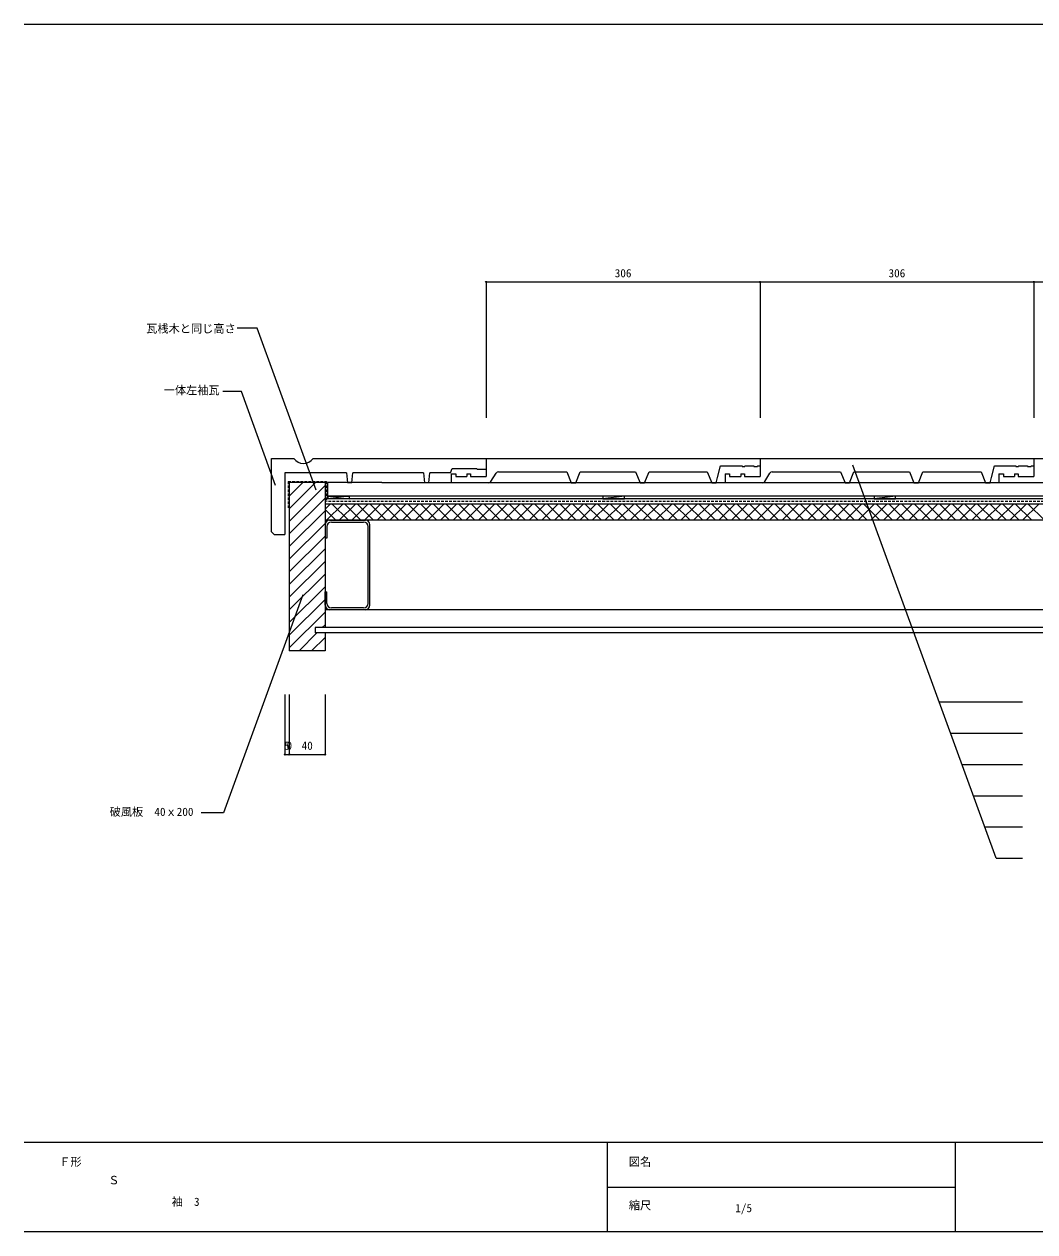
# Model space of a CAD drawing. Units: millimetres, scale not verified, with parts at other scales. Extents: x -198 to 202, y -140 to 130.
# Drawn here: x -197.6 to 28.3, y -140 to 130 of the extents above; entities that cross this region are included whole.
import ezdxf
from ezdxf.enums import TextEntityAlignment as Align

# ---------------------------------------------------------------- set-up
doc = ezdxf.new("R2010")
doc.units = ezdxf.units.MM
doc.header["$LTSCALE"] = 0.5
doc.header["$PDMODE"] = 32
doc.header["$PDSIZE"] = 0.25
doc.linetypes.add('DASHED1', pattern=[1.8, 1.2, -0.6])
for name, color, linetype, lineweight in [('0-0', 5, 'Continuous', 18), ('0-1', 7, 'Continuous', 18), ('1-0', 7, 'Continuous', 18), ('1-2', 7, 'Continuous', 18), ('1-3', 7, 'Continuous', 18), ('1-4', 7, 'Continuous', 18)]:
    doc.layers.add(name, color=color, linetype=linetype, lineweight=lineweight)
doc.styles.add('ＭＳ ゴシック', font='')
doc.styles.get('ＭＳ ゴシック').set_extended_font_data('MS Gothic')

msp = doc.modelspace()

# ---------------------------------------------------------------- linework, layer by layer
at = {"layer": '0-0'}
for p, q in [((-197.5676, 130.0135), (202.4324, 130.0135)), ((202.4324, -119.9865), (-197.5676, -119.9865)), ((-67.2973, -119.9865), (-67.2973, -139.9865)), ((10.5405, -119.9865), (10.5405, -139.9865)), ((-67.2973, -129.9865), (10.5405, -129.9865)), ((202.4324, -139.9865), (-197.5676, -139.9865))]:
    msp.add_line(p, q, dxfattribs=at)
at = {"layer": '0-1'}
for p, q in [((6.9028, -21.4736), (25.567, -21.4736)), ((9.4506, -28.4736), (25.567, -28.4736)), ((11.9984, -35.4736), (25.567, -35.4736)), ((14.5462, -42.4736), (25.567, -42.4736)), ((17.0939, -49.4736), (25.567, -49.4736))]:
    msp.add_line(p, q, dxfattribs=at)
at = {"layer": '1-0'}
for p, q in [((-138.303, 24.5158), (-135.3087, 27.51)), ((-138.303, 21.6874), (-132.4803, 27.51)), ((-138.303, 27.51), (-138.303, -10.09)), ((-130.303, 27.51), (-130.303, -4.89)), ((-117.606, 27.51), (-129.7221, 27.51)), ((-129.7221, 24.51), (-129.7221, 27.51)), ((-138.303, 18.8589), (-130.303, 26.8589)), ((-129.7221, 24.51), (-124.9222, 23.91)), ((118.3939, 24.51), (-129.7221, 24.51)), ((-63.406, 24.51), (-68.206, 23.91)), ((-2.8061, 24.51), (-7.606, 23.91)), ((-138.303, 16.0305), (-130.303, 24.0305)), ((119.4497, 22.71), (-130.303, 22.71)), ((118.3939, 23.91), (-129.7221, 23.91)), ((-138.303, 13.2021), (-130.303, 21.2021)), ((-138.303, 10.3736), (-130.303, 18.3736)), ((-138.303, 7.5452), (-130.303, 15.5452)), ((-138.303, 4.7168), (-130.303, 12.7168)), ((-138.303, 1.8884), (-130.303, 9.8884)), ((-138.303, -0.9401), (-130.303, 7.0599)), ((-138.303, -3.7685), (-130.303, 4.2315)), ((-138.303, -6.5969), (-130.303, 1.4031)), ((-138.303, -9.4254), (-130.303, -1.4253)), ((-130.9392, -4.89), (-130.303, -4.2538)), ((-136.1392, -10.09), (-132.1392, -6.09)), ((-133.3108, -10.09), (-130.303, -7.0822)), ((-130.303, -6.09), (-130.303, -10.09))]:
    msp.add_line(p, q, dxfattribs=at)
at = {"layer": '1-0', "color": 3, "linetype": 'DASHED1'}
for p in [(-129.9984, 27.7775), (119.4497, 23.31)]:
    msp.add_line(p, (-129.9984, 23.31), dxfattribs=at)
at = {"layer": '1-0'}
for points in [[(-129.7221, 24.51), (-129.7221, 23.91), (-129.7221, 24.51)], [(-129.7221, 24.51), (-124.9222, 24.51), (-124.9222, 23.91), (-129.7221, 23.91)], [(-135.2763, 2.4398), (-153.0232, -46.3195), (-157.979, -46.3195)]]:
    msp.add_lwpolyline(points, dxfattribs=at)
for points in [[(-63.406, 23.91), (-63.406, 24.51), (-68.206, 24.51), (-68.206, 23.91)], [(-2.8061, 23.91), (-2.8061, 24.51), (-7.606, 24.51), (-7.606, 23.91)]]:
    msp.add_lwpolyline(points, close=True, dxfattribs=at)
at = {"layer": '1-2'}
for p, q in [((-139.303, -19.8548), (-139.303, -33.2631)), ((-130.303, -19.8548), (-130.303, -33.2631)), ((-139.303, -33.2631), (-138.303, -33.2631))]:
    msp.add_line(p, q, dxfattribs=at)
for points in [[(-138.303, -19.8548), (-138.303, -33.2631), (-130.303, -33.2631)], [(19.6417, -56.4736), (20.6156, -56.4736), (25.567, -56.4736)]]:
    msp.add_lwpolyline(points, dxfattribs=at)
for p in [(-139.303, -33.2631), (-138.303, -33.2631), (-130.303, -33.2631)]:
    msp.add_point(p, dxfattribs=at)
at = {"layer": '1-3'}
for p, q in [((19.6417, -56.4736), (-12.3388, 31.4542)), ((-130.303, 27.51), (-138.303, 27.51)), ((-117.606, 27.51), (119.4497, 27.51)), ((-129.208, 22.71), (-130.303, 21.6151)), ((-126.3796, 22.71), (-129.9796, 19.11)), ((-125.1153, 19.11), (-128.7153, 22.71)), ((-123.5511, 22.71), (-127.1512, 19.11)), ((-122.2869, 19.11), (-125.8869, 22.71)), ((-120.7227, 22.71), (-124.3227, 19.11)), ((-119.4585, 19.11), (-123.0584, 22.71)), ((-117.8943, 22.71), (-121.4943, 19.11)), ((-116.63, 19.11), (-120.23, 22.71)), ((-115.0658, 22.71), (-118.6659, 19.11)), ((-113.8016, 19.11), (-117.4016, 22.71)), ((-112.2374, 22.71), (-115.8374, 19.11)), ((-110.9732, 19.11), (-114.5732, 22.71)), ((-109.409, 22.71), (-113.009, 19.11)), ((-108.1447, 19.11), (-111.7448, 22.71)), ((-106.5805, 22.71), (-110.1805, 19.11)), ((-105.3163, 19.11), (-108.9163, 22.71)), ((-103.7521, 22.71), (-107.3521, 19.11)), ((-102.4879, 19.11), (-106.0879, 22.71)), ((-100.9237, 22.71), (-104.5237, 19.11)), ((-99.6594, 19.11), (-103.2594, 22.71)), ((-98.0952, 22.71), (-101.6952, 19.11)), ((-96.831, 19.11), (-100.431, 22.71)), ((-95.2668, 22.71), (-98.8668, 19.11)), ((-94.0026, 19.11), (-97.6026, 22.71)), ((-92.4384, 22.71), (-96.0384, 19.11)), ((-91.1742, 19.11), (-94.7742, 22.71)), ((-89.6099, 22.71), (-93.2099, 19.11)), ((-88.3458, 19.11), (-91.9458, 22.71)), ((-86.7815, 22.71), (-90.3815, 19.11)), ((-85.5173, 19.11), (-89.1173, 22.71)), ((-83.9531, 22.71), (-87.5531, 19.11)), ((-82.6889, 19.11), (-86.2889, 22.71)), ((-81.1246, 22.71), (-84.7246, 19.11)), ((-79.8605, 19.11), (-83.4605, 22.71)), ((-78.2962, 22.71), (-81.8962, 19.11)), ((-77.032, 19.11), (-80.632, 22.71)), ((-75.4677, 22.71), (-79.0677, 19.11)), ((-74.2036, 19.11), (-77.8036, 22.71)), ((-72.6393, 22.71), (-76.2393, 19.11)), ((-71.3752, 19.11), (-74.9752, 22.71)), ((-69.8109, 22.71), (-73.4109, 19.11)), ((-68.5468, 19.11), (-72.1468, 22.71)), ((-66.9824, 22.71), (-70.5824, 19.11)), ((-65.7184, 19.11), (-69.3183, 22.71)), ((-64.154, 22.71), (-67.754, 19.11)), ((-62.8899, 19.11), (-66.4899, 22.71)), ((-61.3255, 22.71), (-64.9256, 19.11)), ((-60.0615, 19.11), (-63.6615, 22.71)), ((-58.4971, 22.71), (-62.0971, 19.11)), ((-57.233, 19.11), (-60.833, 22.71)), ((-55.6687, 22.71), (-59.2687, 19.11)), ((-54.4046, 19.11), (-58.0047, 22.71)), ((-52.8402, 22.71), (-56.4402, 19.11)), ((-51.5762, 19.11), (-55.1762, 22.71)), ((-50.0118, 22.71), (-53.6118, 19.11)), ((-48.7478, 19.11), (-52.3478, 22.71)), ((-47.1834, 22.71), (-50.7834, 19.11)), ((-45.9193, 19.11), (-49.5193, 22.71)), ((-44.3549, 22.71), (-47.9549, 19.11)), ((-43.0909, 19.11), (-46.6909, 22.71)), ((-41.5265, 22.71), (-45.1265, 19.11)), ((-40.2625, 19.11), (-43.8625, 22.71)), ((-38.6981, 22.71), (-42.2981, 19.11)), ((-37.434, 19.11), (-41.034, 22.71)), ((-35.8696, 22.71), (-39.4696, 19.11)), ((-34.6056, 19.11), (-38.2056, 22.71)), ((-33.0412, 22.71), (-36.6412, 19.11)), ((-31.7772, 19.11), (-35.3772, 22.71)), ((-30.2127, 22.71), (-33.8128, 19.11)), ((-28.9488, 19.11), (-32.5488, 22.71)), ((-27.3843, 22.71), (-30.9843, 19.11)), ((-26.1203, 19.11), (-29.7203, 22.71)), ((-24.5559, 22.71), (-28.1559, 19.11)), ((-23.2919, 19.11), (-26.8919, 22.71)), ((-21.7274, 22.71), (-25.3275, 19.11)), ((-20.4635, 19.11), (-24.0635, 22.71)), ((-18.899, 22.71), (-22.499, 19.11)), ((-17.635, 19.11), (-21.2351, 22.71)), ((-16.0706, 22.71), (-19.6706, 19.11)), ((-14.8066, 19.11), (-18.4066, 22.71)), ((-13.2421, 22.71), (-16.8422, 19.11)), ((-11.9782, 19.11), (-15.5782, 22.71)), ((-10.4137, 22.71), (-14.0137, 19.11)), ((-9.1498, 19.11), (-12.7498, 22.71)), ((-7.5853, 22.71), (-11.1853, 19.11)), ((-6.3213, 19.11), (-9.9213, 22.71)), ((-4.7568, 22.71), (-8.3568, 19.11)), ((-3.4929, 19.11), (-7.0929, 22.71)), ((-1.9284, 22.71), (-5.5284, 19.11)), ((-0.6645, 19.11), (-4.2645, 22.71)), ((0.9001, 22.71), (-2.7, 19.11)), ((2.1639, 19.11), (-1.4361, 22.71)), ((3.7285, 22.71), (0.1285, 19.11)), ((4.9924, 19.11), (1.3924, 22.71)), ((6.5569, 22.71), (2.9569, 19.11)), ((7.8208, 19.11), (4.2208, 22.71)), ((9.3854, 22.71), (5.7854, 19.11)), ((10.6492, 19.11), (7.0492, 22.71)), ((12.2138, 22.71), (8.6138, 19.11)), ((13.4776, 19.11), (9.8776, 22.71)), ((15.0422, 22.71), (11.4422, 19.11)), ((16.3061, 19.11), (12.7061, 22.71)), ((17.8706, 22.71), (14.2707, 19.11)), ((19.1345, 19.11), (15.5345, 22.71)), ((20.6991, 22.71), (17.0991, 19.11)), ((21.9629, 19.11), (18.3629, 22.71)), ((23.5275, 22.71), (19.9275, 19.11)), ((24.7914, 19.11), (21.1914, 22.71)), ((26.356, 22.71), (22.756, 19.11)), ((27.6198, 19.11), (24.0198, 22.71)), ((29.1844, 22.71), (25.5844, 19.11)), ((30.4482, 19.11), (26.8482, 22.71)), ((-127.9437, 19.11), (-130.303, 21.4692)), ((119.4497, 19.11), (-130.303, 19.11)), ((119.4497, -0.89), (-130.303, -0.89)), ((-130.303, -4.89), (-132.527, -4.89)), ((-132.527, -4.89), (-132.527, -6.09)), ((119.4497, -4.89), (-130.303, -4.89)), ((-130.303, -6.09), (-132.527, -6.09)), ((119.4497, -6.09), (-130.303, -6.09)), ((-130.303, -10.09), (-138.303, -10.09))]:
    msp.add_line(p, q, dxfattribs=at)
at = {"layer": '1-3', "color": 3, "linetype": 'DASHED1'}
for q in [(-138.532, 21.8946), (-129.9984, 27.7775)]:
    msp.add_line((-138.532, 27.7775), q, dxfattribs=at)
at = {"layer": '1-3', "color": 3}
for p, q in [((-129.3029, 19.11), (-121.303, 19.11)), ((-130.3029, 18.11), (-130.3029, 15.11)), ((-129.9029, 17.71), (-129.9029, 15.11)), ((-128.9029, 18.71), (-121.703, 18.71)), ((-120.703, 0.51), (-120.703, 17.71)), ((-120.303, 0.11), (-120.303, 18.11)), ((-129.9029, 15.11), (-130.3029, 15.11)), ((-130.3029, 3.11), (-129.9029, 3.11)), ((-130.3029, 0.11), (-130.3029, 3.11)), ((-129.9029, 0.51), (-129.9029, 3.11)), ((-121.303, -0.89), (-129.3029, -0.89)), ((-121.703, -0.49), (-128.9029, -0.49))]:
    msp.add_line(p, q, dxfattribs=at)
for centre, start, end in [((-129.3029, 18.11), 90, 180), ((-121.303, 18.11), 0, 90), ((-128.9029, 17.71), 90, 180), ((-121.703, 17.71), 0, 90), ((-129.3029, 0.11), 180, 270), ((-128.9029, 0.51), 180, 270), ((-121.703, 0.51), 270, 0), ((-121.303, 0.11), 270, 0)]:
    msp.add_arc(centre, 1, start, end, dxfattribs=at)
at = {"layer": '1-4'}
for p, q in [((-94.303, 72.3716), (-94.303, 41.9723)), ((-94.303, 72.3716), (-33.103, 72.3716)), ((-33.103, 72.3716), (-33.103, 41.9723)), ((-33.103, 72.3716), (28.097, 72.3716)), ((28.097, 72.3716), (28.097, 41.9723)), ((28.097, 72.3716), (89.297, 72.3716)), ((-145.4643, 62.0163), (-149.9413, 62.0163)), ((-132.3037, 25.8577), (-145.4643, 62.0163)), ((-142.303, 16.4981), (-142.303, 32.8981)), ((-142.303, 32.8981), (-137.3096, 32.8981)), ((-132.9926, 32.8981), (-94.303, 32.8981)), ((-94.303, 32.8981), (-94.303, 30.4981)), ((-94.303, 32.8981), (-94.303, 30.4981)), ((-94.303, 32.8981), (-94.303, 28.8981)), ((-33.103, 32.8981), (-33.103, 28.8981)), ((28.097, 32.8981), (28.097, 28.8981)), ((-91.5736, 29.8981), (-76.303, 29.8981)), ((-76.303, 29.8981), (-75.303, 27.4981)), ((-74.303, 27.4981), (-73.303, 29.8981)), ((-73.303, 29.8981), (-60.903, 29.8981)), ((-60.903, 29.8981), (-59.903, 27.4981)), ((-58.903, 27.4981), (-57.903, 29.8981)), ((-57.903, 29.8981), (-44.903, 29.8981)), ((-44.903, 29.8981), (-43.903, 27.4981)), ((-42.6016, 28.6433), (-41.903, 31.2981)), ((-41.903, 31.2981), (-41.4958, 31.2981)), ((-41.903, 31.2981), (-37.103, 31.2981)), ((-41.4958, 31.2981), (-41.4271, 31.2981)), ((-36.503, 31.2981), (-36.503, 31.0981)), ((-36.503, 31.2981), (-34.503, 31.2981)), ((-34.503, 31.2981), (-34.503, 31.0981)), ((-34.503, 31.0981), (-33.703, 31.0981)), ((-33.703, 31.2981), (-33.703, 31.0981)), ((-33.703, 31.2981), (-33.103, 31.2981)), ((-30.3736, 29.8981), (-15.103, 29.8981)), ((-15.103, 29.8981), (-14.103, 27.4981)), ((-13.103, 27.4981), (-12.103, 29.8981)), ((-12.103, 29.8981), (0.297, 29.8981)), ((0.297, 29.8981), (1.297, 27.4981)), ((2.297, 27.4981), (3.297, 29.8981)), ((3.297, 29.8981), (16.297, 29.8981)), ((16.297, 29.8981), (17.297, 27.4981)), ((18.5984, 28.6433), (19.297, 31.2981)), ((19.297, 31.2981), (19.7042, 31.2981)), ((19.297, 31.2981), (24.097, 31.2981)), ((19.7042, 31.2981), (19.7729, 31.2981)), ((24.697, 31.2981), (24.697, 31.0981)), ((24.697, 31.2981), (26.697, 31.2981)), ((26.697, 31.2981), (26.697, 31.0981)), ((26.697, 31.0981), (27.497, 31.0981)), ((27.497, 31.2981), (27.497, 31.0981)), ((27.497, 31.2981), (28.097, 31.2981)), ((-139.303, 29.6981), (-139.303, 15.8981)), ((-125.503, 29.6981), (-139.303, 29.6981)), ((-125.503, 29.6981), (-125.303, 27.4981)), ((-124.303, 27.4981), (-125.303, 27.4981)), ((-124.303, 27.4981), (-124.103, 29.6981)), ((-108.303, 29.6981), (-124.103, 29.6981)), ((-108.303, 29.6981), (-108.103, 27.4981)), ((-107.103, 27.4981), (-108.103, 27.4981)), ((-107.103, 27.4981), (-106.903, 29.6981)), ((-102.303, 29.6981), (-106.903, 29.6981)), ((-102.103, 29.4981), (-102.103, 27.4981)), ((-93.7596, 27.4981), (-102.103, 27.4981)), ((-101.103, 28.8981), (-98.603, 28.8981)), ((-98.603, 29.4981), (-97.803, 29.4981)), ((-98.603, 29.4981), (-98.603, 28.8981)), ((-93.2534, 27.776), (-92.0798, 29.6202)), ((-75.303, 27.4981), (-74.303, 27.4981)), ((-59.903, 27.4981), (-58.903, 27.4981)), ((-43.903, 27.4981), (-42.903, 27.4981)), ((-42.903, 27.4981), (-42.6047, 28.6317)), ((-40.903, 29.4981), (-40.903, 27.4981)), ((-32.5596, 27.4981), (-40.903, 27.4981)), ((-39.903, 28.8981), (-37.403, 28.8981)), ((-37.403, 29.4981), (-36.603, 29.4981)), ((-37.403, 29.4981), (-37.403, 28.8981)), ((-32.0534, 27.776), (-30.8798, 29.6202)), ((-14.103, 27.4981), (-13.103, 27.4981)), ((1.297, 27.4981), (2.297, 27.4981)), ((17.297, 27.4981), (18.297, 27.4981)), ((18.297, 27.4981), (18.5953, 28.6317)), ((20.297, 29.4981), (20.297, 27.4981)), ((28.6404, 27.4981), (20.297, 27.4981)), ((21.297, 28.8981), (23.797, 28.8981)), ((23.797, 29.4981), (24.597, 29.4981)), ((23.797, 29.4981), (23.797, 28.8981)), ((-141.703, 15.8981), (-142.303, 16.4981)), ((-141.703, 15.8981), (-139.303, 15.8981))]:
    msp.add_line(p, q, dxfattribs=at)
for points in [[(-141.3885, 26.906), (-149.0258, 47.8892), (-153.1967, 47.8892)], [(-94.303, 32.8981), (-33.103, 32.8981), (-33.103, 31.2981)], [(-33.103, 32.8981), (28.097, 32.8981), (28.097, 31.2981)], [(28.097, 32.8981), (89.297, 32.8981), (89.297, 31.2981)], [(-102.303, 29.6981), (-101.8985, 30.6981), (-96.503, 30.6981)], [(-96.503, 30.6981), (-96.303, 30.4981), (-94.303, 30.4981)], [(-37.103, 31.2981), (-37.103, 31.0981), (-36.503, 31.0981)], [(24.097, 31.2981), (24.097, 31.0981), (24.697, 31.0981)], [(-102.103, 29.4981), (-101.103, 29.4981), (-101.103, 28.8981)], [(-97.803, 29.4981), (-97.803, 28.8981), (-94.303, 28.8981)], [(-40.903, 29.4981), (-39.903, 29.4981), (-39.903, 28.8981)], [(-36.603, 29.4981), (-36.603, 28.8981), (-33.103, 28.8981)], [(20.297, 29.4981), (21.297, 29.4981), (21.297, 28.8981)], [(24.597, 29.4981), (24.597, 28.8981), (28.097, 28.8981)]]:
    msp.add_lwpolyline(points, dxfattribs=at)
for centre, radius, start, end in [((-135.1511, 34.4433), 2.6546, 215.59772, 324.40225), ((-91.5736, 29.2981), 0.6, 90, 147.52879), ((-30.3736, 29.2981), 0.6, 90, 147.52879), ((-93.7596, 28.0981), 0.6, 270, 327.52879), ((-32.5596, 28.0981), 0.6, 270, 327.52879)]:
    msp.add_arc(centre, radius, start, end, dxfattribs=at)
for p in [(-94.303, 72.3716), (-33.103, 72.3716), (28.097, 72.3716)]:
    msp.add_point(p, dxfattribs=at)

# ---------------------------------------------------------------- texts
at = {"layer": '0-0', "color": 7, "style": 'ＭＳ ゴシック'}
for s, p in [('Ｆ形', (-189.7297, -125.7973)), ('図名', (-62.4324, -125.7973)), ('縮尺', (-62.4324, -135.527)), ('1/5', (-38.6278, -136.1375))]:
    msp.add_text(s, height=1.833, dxfattribs=at).set_placement(p, align=Align.BOTTOM_LEFT)
at = {"layer": '1-0', "style": 'ＭＳ ゴシック'}
for s, p in [('破風板\u300040ｘ200', (-178.4649, -47.5448)), ('袖\u30003', (-164.6024, -134.7264))]:
    msp.add_text(s, height=1.833, dxfattribs=at).set_placement(p, align=Align.BOTTOM_LEFT)
at = {"layer": '1-2', "style": 'ＭＳ ゴシック'}
for s, p in [('5', (-139.428, -32.7631)), ('0', (-138.928, -32.7631)), ('40', (-135.553, -32.7631))]:
    msp.add_text(s, height=1.833, dxfattribs=at).set_placement(p, align=Align.BOTTOM_LEFT)
at = {"layer": '1-3', "style": 'ＭＳ ゴシック'}
msp.add_text('Ｓ', height=1.833, dxfattribs=at).set_placement((-178.7681, -129.91), align=Align.BOTTOM_LEFT)
at = {"layer": '1-4', "style": 'ＭＳ ゴシック'}
for s, p in [('306', (-65.578, 72.8716)), ('306', (-4.378, 72.8716)), ('瓦桟木と同じ高さ', (-170.2873, 60.481)), ('一体左袖瓦', (-166.378, 46.6901))]:
    msp.add_text(s, height=1.833, dxfattribs=at).set_placement(p, align=Align.BOTTOM_LEFT)

doc.saveas('drawing.dxf')
